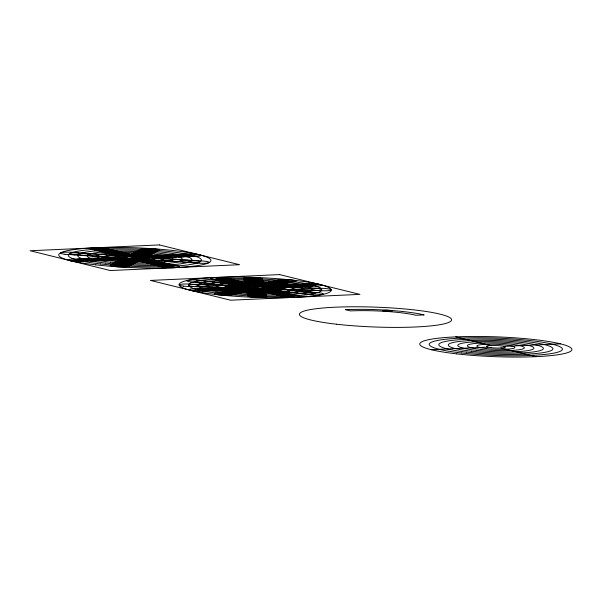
<?xml version="1.0" encoding="UTF-8"?>
<svg xmlns="http://www.w3.org/2000/svg" width="602" height="602" viewBox="0 0 602 602"><rect width="100%" height="100%" fill="white"/><g stroke="black" fill="none" stroke-linecap="round" stroke-linejoin="round"><path stroke-width="0.9" d="M70.208 260.643L199.465 254.819M190.548 290.322L319.805 284.498M431.22 349.679L487.763 347.128M503.927 346.398L560.477 343.847M94.732 247.836L174.949 267.619M215.064 277.514L295.289 297.298M455.737 336.872L490.833 345.525M500.856 348.001L535.953 356.655M159.357 244.924L30.1 250.748L110.324 270.539L239.581 264.707L159.357 244.924M279.689 274.602L150.432 280.427L230.656 300.21L359.913 294.386L279.689 274.602M423.981 314.899L415.899 315.267A47.573 6.208 2.1 0 0 350.439 310.903L345.428 309.669A57.085 7.45 2.1 0 1 423.981 314.899M125.622 260.884A9.512 1.242 2.1 0 0 140.01 260.357A9.512 1.242 2.1 0 0 125.886 258.74A9.512 1.242 2.1 0 0 125.622 260.884M129.957 258.619A9.512 1.242 2.1 0 0 144.345 258.092A9.512 1.242 2.1 0 0 130.213 256.475A9.512 1.242 2.1 0 0 129.957 258.619M121.288 263.149A9.512 1.242 2.1 0 0 135.676 262.623A9.512 1.242 2.1 0 0 121.551 261.005A9.512 1.242 2.1 0 0 121.288 263.149M120.189 260.403A28.542 3.725 2.1 0 0 163.36 258.815A28.542 3.725 2.1 0 0 120.972 253.969A28.542 3.725 2.1 0 0 120.189 260.403M123.455 262.013A9.512 1.242 2.1 0 0 137.843 261.486A9.512 1.242 2.1 0 0 123.719 259.876A9.512 1.242 2.1 0 0 123.455 262.013M125.073 259.507A19.031 2.483 2.1 0 0 153.856 258.454A19.031 2.483 2.1 0 0 125.592 255.225A19.031 2.483 2.1 0 0 125.073 259.507M119.121 264.278A9.512 1.242 2.1 0 0 133.509 263.751A9.512 1.242 2.1 0 0 119.384 262.133A9.512 1.242 2.1 0 0 119.121 264.278M115.306 261.291A38.054 4.966 2.1 0 0 172.864 259.176A38.054 4.966 2.1 0 0 116.344 252.72A38.054 4.966 2.1 0 0 115.306 261.291M116.954 265.414A9.512 1.242 2.1 0 0 131.341 264.88A9.512 1.242 2.1 0 0 117.217 263.27A9.512 1.242 2.1 0 0 116.954 265.414M110.422 262.179A47.573 6.208 2.1 0 0 182.376 259.537A47.573 6.208 2.1 0 0 111.724 251.47A47.573 6.208 2.1 0 0 110.422 262.179M114.786 266.543A9.512 1.242 2.1 0 0 129.182 266.016A9.512 1.242 2.1 0 0 115.05 264.398A9.512 1.242 2.1 0 0 114.786 266.543M105.546 263.074A57.085 7.45 2.1 0 0 191.88 259.906A57.085 7.45 2.1 0 0 107.096 250.214A57.085 7.45 2.1 0 0 105.546 263.074M100.662 263.962A66.604 8.691 2.1 0 0 201.392 260.267A66.604 8.691 2.1 0 0 102.475 248.965A66.604 8.691 2.1 0 0 100.662 263.962M95.778 264.85A76.115 9.933 2.1 0 0 210.896 260.628A76.115 9.933 2.1 0 0 97.848 247.708A76.115 9.933 2.1 0 0 95.778 264.85M139.988 261.095A9.512 1.242 2.1 0 0 154.375 260.568A9.512 1.242 2.1 0 0 140.243 258.95A9.512 1.242 2.1 0 0 139.988 261.095M150.011 263.563A9.512 1.242 2.1 0 0 164.406 263.036A9.512 1.242 2.1 0 0 150.274 261.426A9.512 1.242 2.1 0 0 150.011 263.563M144.999 262.329A9.512 1.242 2.1 0 0 159.387 261.802A9.512 1.242 2.1 0 0 145.255 260.184A9.512 1.242 2.1 0 0 144.999 262.329M155.03 264.805A9.512 1.242 2.1 0 0 169.418 264.278A9.512 1.242 2.1 0 0 155.286 262.66A9.512 1.242 2.1 0 0 155.03 264.805M160.042 266.039A9.512 1.242 2.1 0 0 174.429 265.512A9.512 1.242 2.1 0 0 160.298 263.894A9.512 1.242 2.1 0 0 160.042 266.039M165.053 267.273A9.512 1.242 2.1 0 0 179.441 266.746A9.512 1.242 2.1 0 0 165.317 265.136A9.512 1.242 2.1 0 0 165.053 267.273M148.476 259.853A9.512 1.242 2.1 0 0 162.864 259.327A9.512 1.242 2.1 0 0 148.732 257.709A9.512 1.242 2.1 0 0 148.476 259.853M166.987 261.087A9.512 1.242 2.1 0 0 181.375 260.561A9.512 1.242 2.1 0 0 167.251 258.943A9.512 1.242 2.1 0 0 166.987 261.087M157.732 260.47A9.512 1.242 2.1 0 0 172.119 259.944A9.512 1.242 2.1 0 0 157.987 258.326A9.512 1.242 2.1 0 0 157.732 260.47M176.243 261.704A9.512 1.242 2.1 0 0 190.638 261.178A9.512 1.242 2.1 0 0 176.506 259.56A9.512 1.242 2.1 0 0 176.243 261.704M185.506 262.322A9.512 1.242 2.1 0 0 199.894 261.795A9.512 1.242 2.1 0 0 185.762 260.177A9.512 1.242 2.1 0 0 185.506 262.322M194.762 262.939A9.512 1.242 2.1 0 0 209.15 262.412A9.512 1.242 2.1 0 0 195.018 260.794A9.512 1.242 2.1 0 0 194.762 262.939M146.113 257.889A9.512 1.242 2.1 0 0 160.501 257.363A9.512 1.242 2.1 0 0 146.376 255.752A9.512 1.242 2.1 0 0 146.113 257.889M162.269 257.167A9.512 1.242 2.1 0 0 176.664 256.633A9.512 1.242 2.1 0 0 162.532 255.022A9.512 1.242 2.1 0 0 162.269 257.167M154.195 257.528A9.512 1.242 2.1 0 0 168.583 257.001A9.512 1.242 2.1 0 0 154.451 255.383A9.512 1.242 2.1 0 0 154.195 257.528M170.351 256.798A9.512 1.242 2.1 0 0 184.739 256.271A9.512 1.242 2.1 0 0 170.607 254.654A9.512 1.242 2.1 0 0 170.351 256.798M178.425 256.437A9.512 1.242 2.1 0 0 192.821 255.91A9.512 1.242 2.1 0 0 178.689 254.292A9.512 1.242 2.1 0 0 178.425 256.437M186.507 256.068A9.512 1.242 2.1 0 0 200.895 255.541A9.512 1.242 2.1 0 0 186.763 253.931A9.512 1.242 2.1 0 0 186.507 256.068M134.291 256.354A9.512 1.242 2.1 0 0 148.679 255.827A9.512 1.242 2.1 0 0 134.547 254.217A9.512 1.242 2.1 0 0 134.291 256.354M138.626 254.089A9.512 1.242 2.1 0 0 153.013 253.562A9.512 1.242 2.1 0 0 138.881 251.952A9.512 1.242 2.1 0 0 138.626 254.089M136.458 255.225A9.512 1.242 2.1 0 0 150.846 254.699A9.512 1.242 2.1 0 0 136.714 253.081A9.512 1.242 2.1 0 0 136.458 255.225M140.793 252.96A9.512 1.242 2.1 0 0 155.181 252.434A9.512 1.242 2.1 0 0 141.049 250.816A9.512 1.242 2.1 0 0 140.793 252.96M142.96 251.832A9.512 1.242 2.1 0 0 157.348 251.297A9.512 1.242 2.1 0 0 143.216 249.687A9.512 1.242 2.1 0 0 142.96 251.832M145.127 250.695A9.512 1.242 2.1 0 0 159.515 250.169A9.512 1.242 2.1 0 0 145.383 248.551A9.512 1.242 2.1 0 0 145.127 250.695M119.926 256.143A9.512 1.242 2.1 0 0 134.321 255.617A9.512 1.242 2.1 0 0 120.189 254.006A9.512 1.242 2.1 0 0 119.926 256.143M109.903 253.675A9.512 1.242 2.1 0 0 124.29 253.149A9.512 1.242 2.1 0 0 110.158 251.531A9.512 1.242 2.1 0 0 109.903 253.675M114.914 254.909A9.512 1.242 2.1 0 0 129.302 254.383A9.512 1.242 2.1 0 0 115.178 252.765A9.512 1.242 2.1 0 0 114.914 254.909M104.891 252.434A9.512 1.242 2.1 0 0 119.279 251.907A9.512 1.242 2.1 0 0 105.147 250.297A9.512 1.242 2.1 0 0 104.891 252.434M99.872 251.2A9.512 1.242 2.1 0 0 114.26 250.673A9.512 1.242 2.1 0 0 100.135 249.055A9.512 1.242 2.1 0 0 99.872 251.2M94.86 249.965A9.512 1.242 2.1 0 0 109.248 249.439A9.512 1.242 2.1 0 0 95.116 247.821A9.512 1.242 2.1 0 0 94.86 249.965M111.445 257.385A9.512 1.242 2.1 0 0 125.833 256.858A9.512 1.242 2.1 0 0 111.701 255.24A9.512 1.242 2.1 0 0 111.445 257.385M92.926 256.151A9.512 1.242 2.1 0 0 107.314 255.624A9.512 1.242 2.1 0 0 93.182 254.006A9.512 1.242 2.1 0 0 92.926 256.151M102.182 256.768A9.512 1.242 2.1 0 0 116.577 256.241A9.512 1.242 2.1 0 0 102.445 254.623A9.512 1.242 2.1 0 0 102.182 256.768M83.67 255.534A9.512 1.242 2.1 0 0 98.058 255.007A9.512 1.242 2.1 0 0 83.926 253.389A9.512 1.242 2.1 0 0 83.67 255.534M74.407 254.917A9.512 1.242 2.1 0 0 88.803 254.39A9.512 1.242 2.1 0 0 74.671 252.772A9.512 1.242 2.1 0 0 74.407 254.917M65.151 254.3A9.512 1.242 2.1 0 0 79.539 253.773A9.512 1.242 2.1 0 0 65.415 252.163A9.512 1.242 2.1 0 0 65.151 254.3M113.801 259.349A9.512 1.242 2.1 0 0 128.188 258.822A9.512 1.242 2.1 0 0 114.056 257.204A9.512 1.242 2.1 0 0 113.801 259.349M97.644 260.079A9.512 1.242 2.1 0 0 112.032 259.552A9.512 1.242 2.1 0 0 97.9 257.934A9.512 1.242 2.1 0 0 97.644 260.079M105.719 259.71A9.512 1.242 2.1 0 0 120.114 259.184A9.512 1.242 2.1 0 0 105.982 257.573A9.512 1.242 2.1 0 0 105.719 259.71M89.563 260.44A9.512 1.242 2.1 0 0 103.958 259.913A9.512 1.242 2.1 0 0 89.826 258.296A9.512 1.242 2.1 0 0 89.563 260.44M81.488 260.801A9.512 1.242 2.1 0 0 95.876 260.275A9.512 1.242 2.1 0 0 81.744 258.664A9.512 1.242 2.1 0 0 81.488 260.801M73.406 261.17A9.512 1.242 2.1 0 0 87.794 260.643A9.512 1.242 2.1 0 0 73.67 259.026A9.512 1.242 2.1 0 0 73.406 261.17M191.24 282.029A9.512 1.242 2.1 0 0 205.997 281.608A9.512 1.242 2.1 0 0 192.279 279.922A9.512 1.242 2.1 0 0 191.24 282.029M207.999 283.805A9.512 1.242 2.1 0 0 222.755 283.384A9.512 1.242 2.1 0 0 209.044 281.698A9.512 1.242 2.1 0 0 207.999 283.805M199.623 282.917A9.512 1.242 2.1 0 0 214.372 282.496A9.512 1.242 2.1 0 0 200.662 280.81A9.512 1.242 2.1 0 0 199.623 282.917M216.381 284.701A9.512 1.242 2.1 0 0 231.138 284.272A9.512 1.242 2.1 0 0 217.427 282.586A9.512 1.242 2.1 0 0 216.381 284.701M224.764 285.589A9.512 1.242 2.1 0 0 239.521 285.16A9.512 1.242 2.1 0 0 225.81 283.474A9.512 1.242 2.1 0 0 224.764 285.589M233.147 286.477A9.512 1.242 2.1 0 0 247.904 286.048A9.512 1.242 2.1 0 0 234.186 284.362A9.512 1.242 2.1 0 0 233.147 286.477M183.58 286.153A9.512 1.242 2.1 0 0 198.156 285.679A9.512 1.242 2.1 0 0 184.227 284.031A9.512 1.242 2.1 0 0 183.58 286.153M202.581 286.763A9.512 1.242 2.1 0 0 217.156 286.281A9.512 1.242 2.1 0 0 203.235 284.633A9.512 1.242 2.1 0 0 202.581 286.763M193.076 286.462A9.512 1.242 2.1 0 0 207.66 285.98A9.512 1.242 2.1 0 0 193.731 284.332A9.512 1.242 2.1 0 0 193.076 286.462M212.085 287.064A9.512 1.242 2.1 0 0 226.661 286.59A9.512 1.242 2.1 0 0 212.739 284.934A9.512 1.242 2.1 0 0 212.085 287.064M221.589 287.365A9.512 1.242 2.1 0 0 236.165 286.891A9.512 1.242 2.1 0 0 222.243 285.243A9.512 1.242 2.1 0 0 221.589 287.365M231.093 287.673A9.512 1.242 2.1 0 0 245.669 287.192A9.512 1.242 2.1 0 0 231.747 285.544A9.512 1.242 2.1 0 0 231.093 287.673M193.739 290.849A9.512 1.242 2.1 0 0 208.134 290.322A9.512 1.242 2.1 0 0 194.002 288.704A9.512 1.242 2.1 0 0 193.739 290.849M209.902 290.119A9.512 1.242 2.1 0 0 224.29 289.592A9.512 1.242 2.1 0 0 210.158 287.974A9.512 1.242 2.1 0 0 209.902 290.119M225.878 292.753A57.085 7.45 2.1 0 0 312.22 289.585A57.085 7.45 2.1 0 0 227.428 279.892A57.085 7.45 2.1 0 0 225.878 292.753M216.11 294.528A76.115 9.933 2.1 0 0 331.228 290.307A76.115 9.933 2.1 0 0 218.187 277.387A76.115 9.933 2.1 0 0 216.11 294.528M201.82 290.48A9.512 1.242 2.1 0 0 216.208 289.953A9.512 1.242 2.1 0 0 202.076 288.343A9.512 1.242 2.1 0 0 201.82 290.48M217.977 289.758A9.512 1.242 2.1 0 0 232.364 289.223A9.512 1.242 2.1 0 0 218.24 287.613A9.512 1.242 2.1 0 0 217.977 289.758M230.762 291.857A47.573 6.208 2.1 0 0 302.708 289.216A47.573 6.208 2.1 0 0 232.056 281.142A47.573 6.208 2.1 0 0 230.762 291.857M220.994 293.641A66.604 8.691 2.1 0 0 321.724 289.946A66.604 8.691 2.1 0 0 222.808 278.643A66.604 8.691 2.1 0 0 220.994 293.641M226.059 289.389A9.512 1.242 2.1 0 0 240.446 288.862A9.512 1.242 2.1 0 0 226.314 287.244A9.512 1.242 2.1 0 0 226.059 289.389M235.645 290.969A38.054 4.966 2.1 0 0 293.204 288.855A38.054 4.966 2.1 0 0 236.676 282.398A38.054 4.966 2.1 0 0 235.645 290.969M234.133 289.028A9.512 1.242 2.1 0 0 248.528 288.501A9.512 1.242 2.1 0 0 234.396 286.883A9.512 1.242 2.1 0 0 234.133 289.028M240.529 290.081A28.542 3.725 2.1 0 0 283.692 288.493A28.542 3.725 2.1 0 0 241.304 283.647A28.542 3.725 2.1 0 0 240.529 290.081M245.413 289.186A19.031 2.483 2.1 0 0 274.188 288.132A19.031 2.483 2.1 0 0 245.925 284.904A19.031 2.483 2.1 0 0 245.413 289.186M250.289 288.298A9.512 1.242 2.1 0 0 264.684 287.771A9.512 1.242 2.1 0 0 250.552 286.153A9.512 1.242 2.1 0 0 250.289 288.298M218.488 294.784A9.512 1.242 2.1 0 0 233.237 294.363A9.512 1.242 2.1 0 0 219.527 292.677A9.512 1.242 2.1 0 0 218.488 294.784M227.466 292.918A9.512 1.242 2.1 0 0 242.215 292.497A9.512 1.242 2.1 0 0 228.504 290.811A9.512 1.242 2.1 0 0 227.466 292.918M222.973 293.851A9.512 1.242 2.1 0 0 237.73 293.43A9.512 1.242 2.1 0 0 224.019 291.744A9.512 1.242 2.1 0 0 222.973 293.851M231.951 291.985A9.512 1.242 2.1 0 0 246.707 291.564A9.512 1.242 2.1 0 0 232.997 289.878A9.512 1.242 2.1 0 0 231.951 291.985M236.443 291.052A9.512 1.242 2.1 0 0 251.2 290.631A9.512 1.242 2.1 0 0 237.481 288.945A9.512 1.242 2.1 0 0 236.443 291.052M240.928 290.119A9.512 1.242 2.1 0 0 255.684 289.697A9.512 1.242 2.1 0 0 241.974 288.012A9.512 1.242 2.1 0 0 240.928 290.119M252.223 297.049A9.512 1.242 2.1 0 0 266.799 296.568A9.512 1.242 2.1 0 0 252.87 294.92A9.512 1.242 2.1 0 0 252.223 297.049M251.613 294.544A9.512 1.242 2.1 0 0 266.189 294.062A9.512 1.242 2.1 0 0 252.268 292.414A9.512 1.242 2.1 0 0 251.613 294.544M251.914 295.793A9.512 1.242 2.1 0 0 266.49 295.319A9.512 1.242 2.1 0 0 252.569 293.663A9.512 1.242 2.1 0 0 251.914 295.793M251.312 293.287A9.512 1.242 2.1 0 0 265.888 292.813A9.512 1.242 2.1 0 0 251.96 291.157A9.512 1.242 2.1 0 0 251.312 293.287M251.011 292.038A9.512 1.242 2.1 0 0 265.587 291.556A9.512 1.242 2.1 0 0 251.659 289.908A9.512 1.242 2.1 0 0 251.011 292.038M250.703 290.781A9.512 1.242 2.1 0 0 265.279 290.307A9.512 1.242 2.1 0 0 251.358 288.651A9.512 1.242 2.1 0 0 250.703 290.781M285.393 296.952A9.512 1.242 2.1 0 0 299.781 296.425A9.512 1.242 2.1 0 0 285.649 294.814A9.512 1.242 2.1 0 0 285.393 296.952M275.362 294.483A9.512 1.242 2.1 0 0 289.75 293.949A9.512 1.242 2.1 0 0 275.618 292.339A9.512 1.242 2.1 0 0 275.362 294.483M280.374 295.717A9.512 1.242 2.1 0 0 294.769 295.191A9.512 1.242 2.1 0 0 280.637 293.573A9.512 1.242 2.1 0 0 280.374 295.717M270.351 293.242A9.512 1.242 2.1 0 0 284.738 292.715A9.512 1.242 2.1 0 0 270.607 291.105A9.512 1.242 2.1 0 0 270.351 293.242M265.332 292.008A9.512 1.242 2.1 0 0 279.727 291.481A9.512 1.242 2.1 0 0 265.595 289.863A9.512 1.242 2.1 0 0 265.332 292.008M260.32 290.774A9.512 1.242 2.1 0 0 274.708 290.247A9.512 1.242 2.1 0 0 260.576 288.629A9.512 1.242 2.1 0 0 260.32 290.774M308.578 294.476A9.512 1.242 2.1 0 0 323.334 294.047A9.512 1.242 2.1 0 0 309.624 292.361A9.512 1.242 2.1 0 0 308.578 294.476M291.82 292.7A9.512 1.242 2.1 0 0 306.568 292.271A9.512 1.242 2.1 0 0 292.858 290.585A9.512 1.242 2.1 0 0 291.82 292.7M300.195 293.588A9.512 1.242 2.1 0 0 314.951 293.159A9.512 1.242 2.1 0 0 301.241 291.473A9.512 1.242 2.1 0 0 300.195 293.588M283.437 291.804A9.512 1.242 2.1 0 0 298.193 291.383A9.512 1.242 2.1 0 0 284.475 289.697A9.512 1.242 2.1 0 0 283.437 291.804M275.054 290.916A9.512 1.242 2.1 0 0 289.81 290.495A9.512 1.242 2.1 0 0 276.1 288.81A9.512 1.242 2.1 0 0 275.054 290.916M266.671 290.029A9.512 1.242 2.1 0 0 281.427 289.607A9.512 1.242 2.1 0 0 267.717 287.922A9.512 1.242 2.1 0 0 266.671 290.029M316.622 290.397A9.512 1.242 2.1 0 0 331.198 289.923A9.512 1.242 2.1 0 0 317.277 288.268A9.512 1.242 2.1 0 0 316.622 290.397M297.614 289.788A9.512 1.242 2.1 0 0 312.19 289.314A9.512 1.242 2.1 0 0 298.268 287.666A9.512 1.242 2.1 0 0 297.614 289.788M307.118 290.096A9.512 1.242 2.1 0 0 321.694 289.615A9.512 1.242 2.1 0 0 307.772 287.967A9.512 1.242 2.1 0 0 307.118 290.096M288.11 289.487A9.512 1.242 2.1 0 0 302.686 289.013A9.512 1.242 2.1 0 0 288.764 287.357A9.512 1.242 2.1 0 0 288.11 289.487M278.606 289.186A9.512 1.242 2.1 0 0 293.189 288.712A9.512 1.242 2.1 0 0 279.26 287.056A9.512 1.242 2.1 0 0 278.606 289.186M269.109 288.885A9.512 1.242 2.1 0 0 283.685 288.403A9.512 1.242 2.1 0 0 269.756 286.755A9.512 1.242 2.1 0 0 269.109 288.885M306.839 285.747A9.512 1.242 2.1 0 0 321.235 285.22A9.512 1.242 2.1 0 0 307.103 283.61A9.512 1.242 2.1 0 0 306.839 285.747M290.683 286.477A9.512 1.242 2.1 0 0 305.079 285.95A9.512 1.242 2.1 0 0 290.947 284.332A9.512 1.242 2.1 0 0 290.683 286.477M298.765 286.116A9.512 1.242 2.1 0 0 313.153 285.581A9.512 1.242 2.1 0 0 299.021 283.971A9.512 1.242 2.1 0 0 298.765 286.116M282.609 286.838A9.512 1.242 2.1 0 0 296.997 286.311A9.512 1.242 2.1 0 0 282.865 284.701A9.512 1.242 2.1 0 0 282.609 286.838M274.527 287.207A9.512 1.242 2.1 0 0 288.915 286.68A9.512 1.242 2.1 0 0 274.79 285.062A9.512 1.242 2.1 0 0 274.527 287.207M266.453 287.568A9.512 1.242 2.1 0 0 280.841 287.041A9.512 1.242 2.1 0 0 266.709 285.423A9.512 1.242 2.1 0 0 266.453 287.568M281.337 281.713A9.512 1.242 2.1 0 0 296.086 281.292A9.512 1.242 2.1 0 0 282.376 279.606A9.512 1.242 2.1 0 0 281.337 281.713M272.352 283.587A9.512 1.242 2.1 0 0 287.109 283.158A9.512 1.242 2.1 0 0 273.398 281.473A9.512 1.242 2.1 0 0 272.352 283.587M276.845 282.654A9.512 1.242 2.1 0 0 291.601 282.225A9.512 1.242 2.1 0 0 277.891 280.54A9.512 1.242 2.1 0 0 276.845 282.654M267.867 284.52A9.512 1.242 2.1 0 0 282.624 284.091A9.512 1.242 2.1 0 0 268.906 282.406A9.512 1.242 2.1 0 0 267.867 284.52M263.375 285.453A9.512 1.242 2.1 0 0 278.132 285.024A9.512 1.242 2.1 0 0 264.421 283.339A9.512 1.242 2.1 0 0 263.375 285.453M258.89 286.386A9.512 1.242 2.1 0 0 273.639 285.958A9.512 1.242 2.1 0 0 259.929 284.272A9.512 1.242 2.1 0 0 258.89 286.386M247.979 279.501A9.512 1.242 2.1 0 0 262.555 279.027A9.512 1.242 2.1 0 0 248.626 277.379A9.512 1.242 2.1 0 0 247.979 279.501M248.588 282.007A9.512 1.242 2.1 0 0 263.164 281.533A9.512 1.242 2.1 0 0 249.236 279.885A9.512 1.242 2.1 0 0 248.588 282.007M248.28 280.758A9.512 1.242 2.1 0 0 262.856 280.284A9.512 1.242 2.1 0 0 248.935 278.628A9.512 1.242 2.1 0 0 248.28 280.758M248.889 283.264A9.512 1.242 2.1 0 0 263.465 282.789A9.512 1.242 2.1 0 0 249.537 281.134A9.512 1.242 2.1 0 0 248.889 283.264M249.19 284.52A9.512 1.242 2.1 0 0 263.766 284.039A9.512 1.242 2.1 0 0 249.845 282.391A9.512 1.242 2.1 0 0 249.19 284.52M249.491 285.769A9.512 1.242 2.1 0 0 264.067 285.295A9.512 1.242 2.1 0 0 250.146 283.64A9.512 1.242 2.1 0 0 249.491 285.769M215.192 279.644A9.512 1.242 2.1 0 0 229.588 279.117A9.512 1.242 2.1 0 0 215.456 277.499A9.512 1.242 2.1 0 0 215.192 279.644M225.223 282.112A9.512 1.242 2.1 0 0 239.611 281.585A9.512 1.242 2.1 0 0 225.479 279.975A9.512 1.242 2.1 0 0 225.223 282.112M220.212 280.878A9.512 1.242 2.1 0 0 234.599 280.351A9.512 1.242 2.1 0 0 220.467 278.734A9.512 1.242 2.1 0 0 220.212 280.878M230.235 283.354A9.512 1.242 2.1 0 0 244.623 282.827A9.512 1.242 2.1 0 0 230.498 281.209A9.512 1.242 2.1 0 0 230.235 283.354M235.247 284.588A9.512 1.242 2.1 0 0 249.642 284.061A9.512 1.242 2.1 0 0 235.51 282.443A9.512 1.242 2.1 0 0 235.247 284.588M240.266 285.822A9.512 1.242 2.1 0 0 254.654 285.295A9.512 1.242 2.1 0 0 240.522 283.685A9.512 1.242 2.1 0 0 240.266 285.822M384.987 311.302A4.756 0.625 2.1 0 0 392.18 311.038A4.756 0.625 2.1 0 0 385.114 310.233A4.756 0.625 2.1 0 0 384.987 311.302M336.443 324.207A76.115 9.933 2.1 0 0 451.568 319.986A76.115 9.933 2.1 0 0 338.52 307.065A76.115 9.933 2.1 0 0 336.443 324.207M490.961 347.655A9.512 1.242 2.1 0 0 505.349 347.128A9.512 1.242 2.1 0 0 491.224 345.51A9.512 1.242 2.1 0 0 490.961 347.655M456.783 353.886A76.115 9.933 2.1 0 0 571.9 349.664A76.115 9.933 2.1 0 0 458.852 336.744A76.115 9.933 2.1 0 0 456.783 353.886M461.666 352.998A66.604 8.691 2.1 0 0 562.396 349.295A66.604 8.691 2.1 0 0 463.48 337.993A66.604 8.691 2.1 0 0 461.666 352.998M466.55 352.102A57.085 7.45 2.1 0 0 552.884 348.934A57.085 7.45 2.1 0 0 468.1 339.25A57.085 7.45 2.1 0 0 466.55 352.102M471.434 351.214A47.573 6.208 2.1 0 0 543.38 348.573A47.573 6.208 2.1 0 0 472.728 340.499A47.573 6.208 2.1 0 0 471.434 351.214M476.31 350.326A38.054 4.966 2.1 0 0 533.876 348.212A38.054 4.966 2.1 0 0 477.348 341.755A38.054 4.966 2.1 0 0 476.31 350.326M481.194 349.431A28.542 3.725 2.1 0 0 524.365 347.851A28.542 3.725 2.1 0 0 481.976 343.005A28.542 3.725 2.1 0 0 481.194 349.431M486.077 348.543A19.031 2.483 2.1 0 0 514.861 347.489A19.031 2.483 2.1 0 0 486.597 344.261A19.031 2.483 2.1 0 0 486.077 348.543"/></g></svg>
